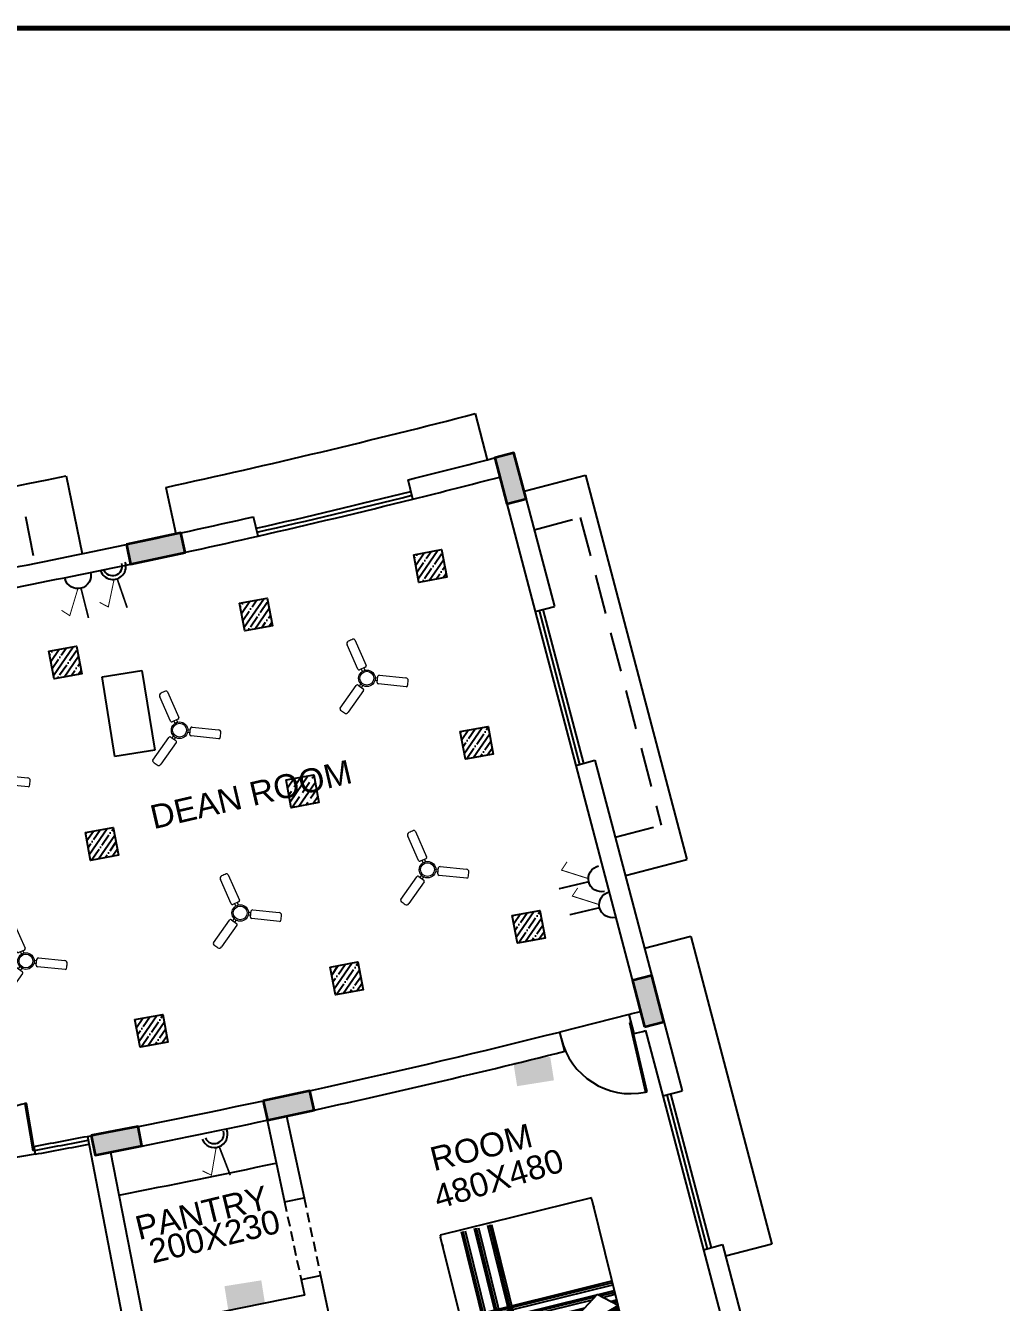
# Model space of a CAD drawing. Header units: inches. Extents: x -221585 to 401252, y -284294 to 332380.
# Drawn here: x 147047 to 148275, y 54510 to 56117 of the extents above; entities that cross this region are included whole.
import ezdxf

# ---------------------------------------------------------------- set-up
doc = ezdxf.new("R2010")
doc.units = ezdxf.units.IN
doc.header["$MEASUREMENT"] = 0
doc.linetypes.add('HIDDEN', pattern=[0.375, 0.25, -0.125])
doc.linetypes.add('HIDDEN2', pattern=[0.1875, 0.125, -0.0625])
for name, color, linetype in [('A-FUR', 252, 'Continuous'), ('E-LIGHT', 7, 'Continuous'), ('Power', 7, 'Continuous'), ('UPS', 7, 'Continuous')]:
    doc.layers.add(name, color=color, linetype=linetype)
for name, color, linetype, lineweight in [('ceilingfan', 1, 'Continuous', 15), ('column fa 25', 3, 'Continuous', 35), ('text', 72, 'HIDDEN2', 5)]:
    doc.layers.add(name, color=color, linetype=linetype, lineweight=lineweight)
doc.styles.add('DIM', font='arial.ttf')

# ---------------------------------------------------------------- blocks, each defined once
blk = doc.blocks.new('RYTRTRTRTRT')
at = {"color": 1}
for p, q in [((42.51784281896418, 61.1534602869689), (42.51784281896418, 61.75346028696891)), ((42.51784281896418, 61.75346028696891), (42.53784281896421, 61.75346028696891)), ((42.53784281896421, 61.75346028696891), (42.53784281896421, 61.1534602869689)), ((43.71784281896418, 61.75346028696891), (43.6978428189642, 61.75346028696891)), ((43.6978428189642, 61.75346028696891), (43.6978428189642, 61.1534602869689)), ((43.71784281896418, 61.1534602869689), (43.71784281896418, 61.75346028696891)), ((42.51784281896418, 61.1534602869689), (42.53784281896421, 61.1534602869689)), ((42.51784281896418, 61.10346028696891), (43.11784281896421, 61.10346028696891)), ((43.71784281896418, 61.10346028696891), (43.11784281896421, 61.10346028696891)), ((43.71784281896418, 61.1534602869689), (43.6978428189642, 61.1534602869689))]:
    blk.add_line(p, q, dxfattribs=at)
for centre, start, end in [((42.5278428189642, 61.16337695363558), 359.037068388323, 90.00000000000027), ((43.70784281896417, 61.16337695363558), 90, 180.9629316116769)]:
    blk.add_arc(centre, 0.5900833333333324, start, end, dxfattribs=at)
blk = doc.blocks.new('GA')
at = {"color": 1, "ltscale": 10}
for p, q in [((379732.06944426, 13643.77598030166), (379730.06944426, 13643.77598030166)), ((379730.06944426, 13643.77598030166), (379730.06944426, 13553.77598030166)), ((379732.06944426, 13553.77598030166), (379732.06944426, 13643.77598030166)), ((379730.06944426, 13553.77598030166), (379732.06944426, 13553.77598030166))]:
    blk.add_line(p, q, dxfattribs=at)
blk.add_arc((379730.06944426, 13553.77598030166), 90, 0, 88.72665563859242, dxfattribs=at)
blk = doc.blocks.new('SH')
at = {"color": 1, "ltscale": 10}
blk.add_line((379669.2175580565, 13678.64560491456), (379759.1954507332, 13680.7284103059), dxfattribs=at)
at = {"color": 1}
blk.add_blockref('GA', (-61.02074654633179, 134.8682173910201), dxfattribs=at)
blk = doc.blocks.new('A$C17E836C2')
for p, q in [((2.525000054928018, 2.074999972867189), (0.5250000549280172, 2.074999972867189)), ((0.5250000549280172, 2.074999972867189), (0.5250000549280172, 2.049999972867189)), ((0.5250000549280172, 0.0499999728671892), (0.5250000549280172, 2.049999972867189)), ((0.8000000549280175, 0.8177419083510606), (0.8000000549280175, 2.04999997286719)), ((0.8250000549280168, 0.8016128760929959), (0.8250000549280168, 2.04999997286719)), ((0.8500000549280173, 2.04999997286719), (0.8500000549280173, 0.7854838438349319)), ((0.9750000549280172, 0.7048386825446089), (0.9750000549280172, 2.049999972867189)), ((1.000000054928017, 0.6887096502865448), (1.000000054928017, 2.049999972867189)), ((1.025000054928018, 2.049999972867189), (1.025000054928018, 0.6725806180284799)), ((1.150000054928017, 0.591935456738158), (1.150000054928017, 2.049999972867189)), ((1.175000054928015, 0.5758064244800929), (1.175000054928015, 2.049999972867189)), ((1.200000054928015, 2.049999972867189), (1.200000054928015, 0.559677392222028)), ((2.525000054928018, 2.049999972867189), (2.525000054928018, 2.074999972867189)), ((2.525000054928018, 2.049999972867189), (2.525000054928018, 0.0499999728671892)), ((2.525000054928018, 1.974999972867188), (2.525000054928018, 1.949999972867189)), ((0.5250000549280172, 1.949999972867189), (0.5250000549280172, 1.924999972867189)), ((0.5250000549280172, 0.9749999728671896), (2.525000054928018, 0.9749999728671896)), ((2.525000054928018, 0.9499999728671896), (0.5250000549280172, 0.9499999728671896)), ((0.5250000549280172, 0.9249999728671898), (2.525000054928018, 0.9249999728671898)), ((0.5250000549280172, 0.8499999728671896), (2.525000054928018, 0.8499999728671896)), ((0.5250000549280172, 0.6499999728671897), (0.7500000549280168, 0.8499999728671896)), ((0.7218750549280168, 0.8249999728671895), (0.5250000549280172, 0.8249999728671895)), ((0.7500000549280168, 0.8499999728671896), (1.525000054928015, 0.3499999728671899)), ((2.261250054928018, 0.8249999728671895), (0.7887500549280171, 0.8249999728671895)), ((2.300000054928016, 0.8499999728671896), (1.525000054928018, 0.3499999728671899)), ((2.525000054928018, 0.6499999728671897), (2.300000054928016, 0.8499999728671896)), ((2.525000054928018, 0.8249999728671895), (2.328125054928016, 0.8249999728671895)), ((0.5250000549280172, 0.79999997286719), (0.6937500549280174, 0.79999997286719)), ((0.5250000549280172, 0.79999997286719), (0.6937500549280174, 0.79999997286719)), ((0.5250000549280172, 0.7249999728671899), (0.6093750549280177, 0.7249999728671899)), ((0.5812500549280176, 0.6999999728671904), (0.5250000549280172, 0.6999999728671896)), ((0.5250000549280172, 0.67499997286719), (0.5531250549280174, 0.67499997286719)), ((0.7995934266313185, 0.5676219613561992), (0.9628099179980758, 0.7127032870155398)), ((0.8243518453914511, 0.5601944357281595), (0.9819976925371792, 0.7003240776354736)), ((0.8275000549280163, 0.79999997286719), (2.222500054928016, 0.79999997286719)), ((0.8275000549280163, 0.79999997286719), (2.222500054928016, 0.79999997286719)), ((0.8491102641515855, 0.5527669101001198), (1.001185467076282, 0.6879448682554063)), ((0.9437500549280172, 0.7249999728671899), (2.106250054928015, 0.7249999728671899)), ((2.067500054928015, 0.6999999728671896), (0.9825000549280168, 0.6999999728671896)), ((1.021250054928017, 0.67499997286719), (2.028750054928018, 0.67499997286719)), ((2.356250054928016, 0.79999997286719), (2.525000054928018, 0.79999997286719)), ((2.356250054928016, 0.79999997286719), (2.525000054928018, 0.79999997286719)), ((2.440625054928016, 0.7249999728671899), (2.525000054928018, 0.7249999728671899)), ((2.525000054928018, 0.6999999728671896), (2.468750054928015, 0.6999999728671896)), ((2.496875054928016, 0.67499997286719), (2.525000054928018, 0.67499997286719)), ((1.525000054928018, 0.3499999728671899), (0.5250000549280172, 0.6499999728671897)), ((0.5250000549280172, 0.6249999728671904), (0.6083333882613502, 0.6249999728671904)), ((0.5250000549280172, 0.5999999728671899), (0.6916667215946842, 0.5999999728671899)), ((0.5250000549280172, 0.5749999728671896), (0.7750000549280172, 0.5749999728671896)), ((0.5250000549280172, 0.54999997286719), (0.85833338826135, 0.54999997286719)), ((0.5250000549280172, 0.5249999728671897), (0.941666721594684, 0.5249999728671897)), ((0.5250000549280172, 0.4999999728671904), (1.025000054928017, 0.4999999728671904)), ((0.5500000549280168, 0.6424999728671894), (0.5500000549280168, 0.3499999728671899)), ((0.5750000549280171, 0.6349999728671899), (0.5750000549280171, 0.3499999728671899)), ((0.6000000549280174, 0.62749997286719), (0.6000000549280174, 0.3499999728671899)), ((0.6250000549280177, 0.6199999728671896), (0.6250000549280177, 0.3499999728671899)), ((0.6500000549280172, 0.6124999728671892), (0.6500000549280172, 0.3499999728671899)), ((0.6750000549280168, 0.6049999728671898), (0.6750000549280168, 0.3499999728671899)), ((0.7000000549280171, 0.5974999728671895), (0.7000000549280171, 0.3499999728671899)), ((0.7250000549280174, 0.5899999728671901), (0.7250000549280174, 0.3499999728671899)), ((0.7500000549280168, 0.5824999728671898), (0.7500000549280168, 0.3499999728671899)), ((0.7750000549280172, 0.5749999728671896), (0.7750000549280172, 0.3499999728671899)), ((0.8000000549280166, 0.5674999728671895), (0.8000000549280166, 0.3499999728671899)), ((0.8250000549280168, 0.5599999728671899), (0.8250000549280168, 0.3499999728671899)), ((0.8500000549280173, 0.5524999728671895), (0.8500000549280173, 0.3499999728671899)), ((0.8750000549280175, 0.5449999728671902), (0.8750000549280175, 0.3499999728671899)), ((0.9000000549280169, 0.5374999728671899), (0.9000000549280169, 0.3499999728671899)), ((0.9250000549280166, 0.5299999728671896), (0.9250000549280166, 0.3499999728671899)), ((0.9500000549280168, 0.5224999728671893), (0.9500000549280168, 0.3499999728671899)), ((0.972902357952254, 0.5156292819599191), (1.0971243397718, 0.6260488213550719)), ((0.9750000549280172, 0.5149999728671899), (0.9750000549280172, 0.3499999728671899)), ((0.9976607767123876, 0.5082017563318786), (1.116312114310904, 0.6136696119750047)), ((1.000000054928017, 0.5074999728671897), (1.000000054928017, 0.3499999728671899)), ((1.022419195472521, 0.500774230703839), (1.135499888850008, 0.6012904025949384)), ((1.025000054928017, 0.4999999728671904), (1.025000054928017, 0.3499999728671899)), ((1.050000054928015, 0.4924999728671901), (1.050000054928015, 0.3499999728671899)), ((1.146211289273189, 0.4636366025636384), (1.231438761545526, 0.5393943556946043)), ((1.170969708033323, 0.4562090769355979), (1.250626536084629, 0.527015146314537)), ((1.195728126793456, 0.4487815513075583), (1.269814310623732, 0.5146359369344699)), ((1.525000054928018, 0.3499999728671899), (2.525000054928018, 0.6499999728671897)), ((2.000000054928016, 0.4924999728671901), (2.000000054928016, 0.3499999728671899)), ((2.525000054928018, 0.4999999728671904), (2.025000054928018, 0.4999999728671904)), ((2.025000054928018, 0.4999999728671904), (2.025000054928018, 0.3499999728671899)), ((2.050000054928015, 0.5074999728671897), (2.050000054928015, 0.3499999728671899)), ((2.075000054928015, 0.5149999728671899), (2.075000054928015, 0.3499999728671899)), ((2.100000054928016, 0.5224999728671893), (2.100000054928016, 0.3499999728671899)), ((2.525000054928018, 0.5249999728671897), (2.10833338826135, 0.5249999728671897)), ((2.125000054928016, 0.5299999728671896), (2.125000054928016, 0.3499999728671899)), ((2.150000054928018, 0.5374999728671899), (2.150000054928018, 0.3499999728671899)), ((2.175000054928015, 0.5449999728671902), (2.175000054928015, 0.3499999728671899)), ((2.525000054928018, 0.54999997286719), (2.191666721594684, 0.54999997286719)), ((2.200000054928016, 0.5524999728671895), (2.200000054928016, 0.3499999728671899)), ((2.225000054928016, 0.5599999728671899), (2.225000054928016, 0.3499999728671899)), ((2.250000054928016, 0.5674999728671895), (2.250000054928016, 0.3499999728671899)), ((2.525000054928018, 0.5749999728671896), (2.275000054928018, 0.5749999728671896)), ((2.275000054928018, 0.5749999728671896), (2.275000054928018, 0.3499999728671899)), ((2.300000054928016, 0.5824999728671898), (2.300000054928016, 0.3499999728671899)), ((2.325000054928016, 0.5899999728671901), (2.325000054928016, 0.3499999728671899)), ((2.350000054928016, 0.5974999728671895), (2.350000054928016, 0.3499999728671899)), ((2.525000054928018, 0.5999999728671899), (2.35833338826135, 0.5999999728671899)), ((2.375000054928016, 0.6049999728671898), (2.375000054928016, 0.3499999728671899)), ((2.400000054928018, 0.6124999728671892), (2.400000054928018, 0.3499999728671899)), ((2.425000054928016, 0.6199999728671896), (2.425000054928016, 0.3499999728671899)), ((2.525000054928018, 0.6249999728671904), (2.441666721594684, 0.6249999728671904)), ((2.450000054928016, 0.62749997286719), (2.450000054928016, 0.3499999728671899)), ((2.475000054928016, 0.6349999728671899), (2.475000054928016, 0.3499999728671899)), ((2.500000054928016, 0.6424999728671894), (2.500000054928016, 0.3499999728671899)), ((0.4700000549280176, 0.3499999728671899), (0.0300000549280171, 0.3499999728671899)), ((0.5250000549280172, 0.47499997286719), (1.10833338826135, 0.47499997286719)), ((0.5250000549280172, 0.4499999728671896), (1.191666721594684, 0.4499999728671896)), ((0.5250000549280172, 0.4249999728671902), (1.275000054928018, 0.4249999728671902)), ((0.5250000549280172, 0.3999999728671897), (1.35833338826135, 0.3999999728671897)), ((0.5250000549280172, 0.3749999728671902), (1.500000054928016, 0.3749999728671902)), ((1.525000054928015, 0.3499999728671899), (0.5250000549280172, 0.3499999728671899)), ((1.075000054928015, 0.4849999728671898), (1.075000054928015, 0.3499999728671899)), ((1.100000054928017, 0.4774999728671895), (1.100000054928017, 0.3499999728671899)), ((1.125000054928017, 0.4699999728671901), (1.125000054928017, 0.3499999728671899)), ((1.150000054928017, 0.4624999728671897), (1.150000054928017, 0.3499999728671899)), ((1.175000054928015, 0.4549999728671903), (1.175000054928015, 0.3499999728671899)), ((1.200000054928015, 0.44749997286719), (1.200000054928015, 0.3499999728671899)), ((1.225000054928017, 0.4399999728671899), (1.225000054928017, 0.3499999728671899)), ((1.250000054928017, 0.4324999728671896), (1.250000054928017, 0.3499999728671899)), ((1.275000054928018, 0.4249999728671902), (1.275000054928018, 0.3499999728671899)), ((1.300000054928015, 0.4174999728671899), (1.300000054928015, 0.3499999728671899)), ((1.325000054928015, 0.4099999728671905), (1.325000054928015, 0.3499999728671899)), ((1.350000054928016, 0.4024999728671901), (1.350000054928016, 0.3499999728671899)), ((1.375000054928017, 0.3949999728671898), (1.375000054928017, 0.3499999728671899)), ((1.400000054928015, 0.3874999728671895), (1.400000054928015, 0.3499999728671899)), ((1.425000054928015, 0.3799999728671901), (1.425000054928015, 0.3499999728671899)), ((1.450000054928015, 0.3724999728671898), (1.450000054928015, 0.3499999728671899)), ((1.49282915191506, 0.3596512437710766), (1.500067605092975, 0.3660854243736678)), ((1.517587570675194, 0.352223718143037), (1.519255379632078, 0.3537062149936005)), ((1.525000054928018, 0.3499999728671899), (2.525000054928018, 0.3499999728671899)), ((1.525000054928018, 0.0499999728671892), (1.525000054928018, 0.3499999728671899)), ((2.525000054928018, 0.3749999728671902), (1.550000054928015, 0.3749999728671902)), ((1.600000054928016, 0.3724999728671898), (1.600000054928016, 0.3499999728671899)), ((1.625000054928016, 0.3799999728671901), (1.625000054928016, 0.3499999728671899)), ((1.650000054928018, 0.3874999728671895), (1.650000054928018, 0.3499999728671899)), ((1.675000054928015, 0.3949999728671898), (1.675000054928015, 0.3499999728671899)), ((2.525000054928018, 0.3999999728671897), (1.691666721594684, 0.3999999728671897)), ((1.700000054928015, 0.4024999728671901), (1.700000054928015, 0.3499999728671899)), ((1.725000054928016, 0.4099999728671905), (1.725000054928016, 0.3499999728671899)), ((1.750000054928016, 0.4174999728671899), (1.750000054928016, 0.3499999728671899)), ((2.525000054928018, 0.4249999728671902), (1.775000054928015, 0.4249999728671902)), ((1.775000054928015, 0.4249999728671902), (1.775000054928018, 0.3499999728671899)), ((1.800000054928015, 0.4324999728671896), (1.800000054928015, 0.3499999728671899)), ((1.825000054928015, 0.4399999728671899), (1.825000054928015, 0.3499999728671899)), ((1.850000054928016, 0.44749997286719), (1.850000054928016, 0.3499999728671899)), ((2.525000054928018, 0.4499999728671896), (1.85833338826135, 0.4499999728671896)), ((1.875000054928016, 0.4549999728671903), (1.875000054928016, 0.3499999728671899)), ((1.900000054928018, 0.4624999728671897), (1.900000054928018, 0.3499999728671899)), ((1.925000054928015, 0.4699999728671901), (1.925000054928015, 0.3499999728671899)), ((2.525000054928018, 0.47499997286719), (1.941666721594684, 0.47499997286719)), ((1.950000054928015, 0.4774999728671895), (1.950000054928015, 0.3499999728671899)), ((1.975000054928016, 0.4849999728671898), (1.975000054928016, 0.3499999728671899)), ((2.580000054928015, 0.3499999728671899), (3.020000054928017, 0.3499999728671899)), ((5.49280177e-08, 0.3199999728671905), (5.49280177e-08, 0.0499999728671892)), ((0.5000000549280177, 0.0499999728671892), (0.5000000549280177, 0.3199999728671905)), ((2.550000054928016, 0.0499999728671892), (2.550000054928016, 0.3199999728671905)), ((3.050000054928016, 0.3199999728671905), (3.050000054928016, 0.0499999728671892)), ((5.49280177e-08, 0.0499999728671892), (0.5000000549280177, 0.0499999728671892)), ((5.49280177e-08, 0.0249999728671897), (3.050000054928016, 0.0249999728671897)), ((5.49280177e-08, -2.71328098e-08), (5.49280177e-08, 0.0249999728671897)), ((2.525000054928018, 0.0499999728671892), (0.5250000549280172, 0.0499999728671892)), ((3.050000054928016, 0.0499999728671892), (2.550000054928016, 0.0499999728671892)), ((3.050000054928016, 0.0249999728671897), (3.050000054928016, -2.71328098e-08)), ((3.050000054928016, -2.71328098e-08), (5.49280177e-08, -2.71328098e-08))]:
    blk.add_line(p, q)
for centre, start, end in [((0.0300000549280171, 0.3199999728671905), 90, 180), ((0.4700000549280176, 0.3199999728671905), 0, 90), ((2.580000054928016, 0.3199999728671905), 90.00000000000004, 180), ((3.020000054928017, 0.3199999728671905), 0, 90)]:
    blk.add_arc(centre, 0.03, start, end)
blk = doc.blocks.new('ddfe')
at = {"layer": 'column fa 25', "ltscale": 10}
h = blk.add_hatch(color=3, dxfattribs=at)
h.set_gradient(color1=(141, 141, 141), color2=(145, 145, 145), one_color=1, tint=0.5699999928474426, name='CYLINDER')
h.paths.add_polyline_path([(177039.0371168449, 119902.3598854549), (177064.0371168449, 119902.3598854549), (177064.0371168449, 119962.3598854549), (177039.0371168449, 119962.3598854549)])
at = {"layer": 'column fa 25', "color": 2, "ltscale": 10}
blk.add_lwpolyline([(177039.0371168449, 119902.3598854549), (177064.0371168449, 119902.3598854549), (177064.0371168449, 119962.3598854549), (177039.0371168449, 119962.3598854549)], close=True, dxfattribs=at)
blk = doc.blocks.new('dd')
at = {"layer": 'column fa 25', "ltscale": 10}
h = blk.add_hatch(color=3, dxfattribs=at)
h.set_gradient(color1=(141, 141, 141), color2=(145, 145, 145), one_color=1, tint=0.5699999928474426, name='CYLINDER')
h.paths.add_polyline_path([(177327.7670854307, 119885.9636786617), (177352.7670854306, 119885.9636786617), (177352.7670854306, 119955.9636786617), (177327.7670854306, 119955.9636786617)])
at = {"layer": 'column fa 25', "color": 1, "ltscale": 10}
blk.add_lwpolyline([(177327.7670854307, 119885.9636786617), (177352.7670854307, 119885.9636786617), (177352.7670854307, 119955.9636786617), (177327.7670854307, 119955.9636786617)], close=True, dxfattribs=at)
blk = doc.blocks.new('Fan')
at = {"color": 6}
for p, q in [((-5.849026260251963, 15.66400337368628), (-5.849026260251963, 48.44635520340265)), ((5.200973739748036, 50.06313663481605), (5.200973739748036, 15.66400337368628)), ((3.500973739748037, 13.96400337368628), (-4.149026260251963, 13.96400337368628)), ((-1.87770297377526, 13.96400337368628), (-1.87770297377526, 10.81553400156918)), ((1.52229702622474, 13.96400337368628), (1.522297026224788, 10.82186680995101)), ((-45.2404408547329, -19.50379770972495), (-15.92297506288175, -1.901457628729635)), ((-10.23497911401192, -11.37506317707501), (-38.20033286315331, -28.16558902513616)), ((-13.59042098638705, -2.48385910557203), (-9.652577637169477, -9.042509100580359)), ((-12.57189563519764, -4.180257539202413), (-9.8780166864319, -2.562840340530685)), ((-10.82174303554538, -7.095213092539459), (-8.122434717673471, -5.47453607591113)), ((10.34429993121928, -7.337524472641705), (7.615734996249515, -5.779334631571107)), ((12.03036460478713, -4.385036383496096), (9.296300392959104, -2.823706094044032)), ((9.363071429136001, -9.05576548115557), (13.15671694466373, -2.412667280578107)), ((39.71391610298798, -28.34576269635517), (9.99628313692481, -11.37504186251227)), ((15.47599332602043, -1.77945557278925), (43.81474874170765, -17.96274673488785))]:
    blk.add_line(p, q, dxfattribs=at)
for centre, radius in [((-0.1589703073786836, 0.761382718568619), 10.2), ((-0.1807006427861353, 0.8705245543218709), 8.5)]:
    blk.add_circle(centre, radius, dxfattribs=at)
for centre, radius, start, end in [((-2.449026260251963, 48.44635520340265), 3.4, 92.73501415570652, 180), ((-0.17770297377526, 0.9005763105471019), 51, 85.72071533121701, 92.73501415570644), ((3.500973739748037, 50.06313663481605), 1.7, 0, 85.72071533121682), ((-4.149026260251963, 15.66400337368628), 1.7, 180, 270), ((3.500973739748037, 15.66400337368628), 1.7, 270, 0), ((-15.04789876305563, -3.358935405398158), 1.7, 30.98079720153926, 120.9807972015393), ((-11.11005541383805, -9.917585400406487), 1.7, 300.9807972015392, 30.98079720153926), ((10.83931547370878, -9.898797817939494), 1.7, 150.2707944250351, 240.2707944250351), ((14.63296098923651, -3.255699617362031), 1.7, 60.27079442503516, 150.2707944250351), ((-44.36536455490677, -20.96127548639348), 1.7, 120.9807972015392, 206.323910404058), ((-0.17770297377526, 0.9005763105471019), 51, 206.323910404057, 213.3255285482934), ((-39.95048546280557, -25.25063347179912), 3.4, 213.3255285482932, 300.9807972015392), ((40.55694843977195, -26.86951865178239), 1.7, 240.270794425035, 325.7165135963652), ((-0.17770297377526, 0.9005763105471019), 51, 325.7165135963653, 332.7215459220115), ((42.12868406813975, -20.91523482403341), 3.4, 332.7215459220112, 60.27079442503499)]:
    blk.add_arc(centre, radius, start, end, dxfattribs=at)
blk = doc.blocks.new('erewrewgregre')
for p, q in [((1543.251344523839, -964.4104493089363), (1543.251344523839, -964.917449308936)), ((1544.265344523839, -964.410449308936), (1543.251344523839, -964.4104493089363)), ((1544.265344523839, -964.917449308936), (1544.265344523839, -964.410449308936)), ((1543.251344523839, -964.917449308936), (1544.265344523839, -964.917449308936))]:
    blk.add_line(p, q)
blk = doc.blocks.new('16A')
at = {"layer": 'E-LIGHT', "color": 1}
for points, const_width in [([(5916857.366714802, -1642747.975338838), (5916860.891650997, -1642951.992928883)], 11.65988794327691), ([(5916882.032295416, -1642953.270097609), (5916975.242443752, -1642791.073573196), (5917020.964289616, -1642838.47335907)], 6.642188769785341)]:
    blk.add_lwpolyline(points, dxfattribs=dict(at, const_width=const_width))
for centre, radius, start, end in [((5916862.402337939, -1643039.429038902), 87.44915957457684, 0.9898356028704102, 180.9898356028704), ((5916863.32023774, -1643042.72878111), 64.56889370226126, 4.272535480229126, 175.7578829961993)]:
    blk.add_arc(centre, radius, start, end, dxfattribs=at)
blk = doc.blocks.new('ups 6A')
at = {"layer": 'E-LIGHT', "color": 4}
for points, const_width in [([(5905666.90733631, -1658491.29132338), (5905670.432272505, -1658287.273733335)], 11.6598879432769), ([(5905691.572916924, -1658285.996564608), (5905784.783065259, -1658448.193089021), (5905830.504911125, -1658400.793303147)], 6.642188769785338)]:
    blk.add_lwpolyline(points, dxfattribs=dict(at, const_width=const_width))
blk.add_arc((5905671.942959446, -1658199.837623316), 87.44915957457678, 179.0101643971296, 359.0101643971296, dxfattribs=at)

msp = doc.modelspace()

# ---------------------------------------------------------------- hatches: boundary and pattern name
at = {"ltscale": 10}
h = msp.add_hatch(dxfattribs=at)
h.set_pattern_fill('ANSI35', color=1, scale=50, angle=10.47613211229645)
h.set_pattern_definition([(55.47613211229646, (27837.25167215559, -151854.1945058317), (-10.29862709311116, 7.084368708433852), []), (55.47613211229646, (27845.94317004177, -151852.587376642), (-10.29862709311116, 7.084368708433852), [15.62499999999999, -3.124999999999997, 0, -3.124999999999997])])
h.paths.add_polyline_path([(147576.9514881618, 55422.56112615814), (147570.496668285, 55457.46936731056), (147535.5884271325, 55451.01454743373), (147542.0432470094, 55416.10630628128)])
h = msp.add_hatch(dxfattribs=at)
h.set_pattern_fill('ANSI35', color=1, scale=50, angle=10.47613211229645)
h.set_pattern_definition([(55.47613211229646, (27618.09260713718, -151915.1564044619), (-10.29862709311116, 7.084368708433852), []), (55.47613211229646, (27626.78410502336, -151913.5492752723), (-10.29862709311116, 7.084368708433852), [15.62499999999999, -3.124999999999998, 0, -3.124999999999998])])
h.paths.add_polyline_path([(147357.7924231434, 55361.59922752789), (147351.3376032666, 55396.50746868031), (147316.4293621141, 55390.05264880348), (147322.884181991, 55355.14440765103)])
h = msp.add_hatch(dxfattribs=at)
h.set_pattern_fill('ANSI35', color=1, scale=50, angle=10.47613211229645)
h.set_pattern_definition([(55.47613211229646, (27378.26873678538, -151975.6357979391), (-10.29862709311116, 7.084368708433852), []), (55.47613211229646, (27386.96023467156, -151974.0286687494), (-10.29862709311116, 7.084368708433852), [15.62499999999999, -3.124999999999998, 0, -3.124999999999998])])
h.paths.add_polyline_path([(147117.9685527916, 55301.11983405075), (147111.5137329148, 55336.02807520317), (147076.6054917623, 55329.57325532634), (147083.0603116392, 55294.66501417389)])
h = msp.add_hatch(dxfattribs=at)
h.set_pattern_fill('ANSI35', color=1, scale=50, angle=10.47613211229645)
h.set_pattern_definition([(55.47613211229646, (28123.42706382833, -152028.4954104065), (-10.29862709311116, 7.084368708433852), []), (55.47613211229646, (28132.11856171451, -152026.8882812168), (-10.29862709311116, 7.084368708433852), [15.62499999999999, -3.124999999999997, 0, -3.124999999999997])])
h.paths.add_polyline_path([(147635.4372759132, 55200.11517913039), (147628.9824560364, 55235.02342028282), (147594.074214884, 55228.56860040598), (147600.5290347608, 55193.66035925355)])
h = msp.add_hatch(dxfattribs=at)
h.set_pattern_fill('ANSI35', color=1, scale=50, angle=10.47613211229645)
h.set_pattern_definition([(55.47613211229646, (27904.26799880992, -152089.4573090367), (-10.29862709311116, 7.084368708433852), []), (55.47613211229646, (27912.9594966961, -152087.8501798471), (-10.29862709311116, 7.084368708433852), [15.62499999999999, -3.124999999999997, 0, -3.124999999999997])])
h.paths.add_polyline_path([(147416.2782108948, 55139.15328050014), (147409.823391018, 55174.06152165257), (147374.9151498656, 55167.60670177573), (147381.3699697424, 55132.69846062329)])
h = msp.add_hatch(dxfattribs=at)
h.set_pattern_fill('ANSI35', color=1, scale=50, angle=10.47613211229645)
h.set_pattern_definition([(55.47613211229646, (27652.00142516831, -152155.6237287495), (-10.29862709311116, 7.084368708433852), []), (55.47613211229646, (27660.69292305448, -152154.0165995599), (-10.29862709311116, 7.084368708433852), [15.62499999999999, -3.124999999999998, 0, -3.124999999999998])])
h.paths.add_polyline_path([(147164.0116372532, 55072.9868607873), (147157.5568173764, 55107.89510193975), (147122.6485762239, 55101.4402820629), (147129.1033961008, 55066.53204091048)])
h = msp.add_hatch(dxfattribs=at)
h.set_pattern_fill('ANSI35', color=1, scale=50, angle=10.47613211229645)
h.set_pattern_definition([(55.47613211229646, (28188.68365386121, -152259.9626901663), (-10.29862709311116, 7.084368708433852), []), (55.47613211229646, (28197.37515174739, -152258.3555609766), (-10.29862709311116, 7.084368708433852), [15.62499999999999, -3.124999999999996, 0, -3.124999999999996])])
h.paths.add_polyline_path([(147700.6938659461, 54968.6478993706), (147694.2390460693, 55003.55614052305), (147659.3308049169, 54997.1013206462), (147665.7856247936, 54962.19307949375)])
h = msp.add_hatch(dxfattribs=at)
h.set_pattern_fill('ANSI35', color=1, scale=50, angle=10.47613211229645)
h.set_pattern_definition([(55.47613211229646, (27959.80064471804, -152324.8102953775), (-10.29862709311116, 7.084368708433852), []), (55.47613211229646, (27968.49214260422, -152323.2031661878), (-10.29862709311116, 7.084368708433852), [15.62499999999999, -3.124999999999997, 0, -3.124999999999997])])
h.paths.add_polyline_path([(147471.8108568029, 54903.8002941594), (147465.3560369261, 54938.70853531185), (147430.4477957737, 54932.25371543501), (147436.9026156505, 54897.34547428256)])
h = msp.add_hatch(dxfattribs=at)
h.set_pattern_fill('ANSI35', color=1, scale=50, angle=10.47613211229645)
h.set_pattern_definition([(55.47613211229646, (27714.25708831348, -152390.7078307221), (-10.29862709311116, 7.084368708433852), []), (55.47613211229646, (27722.94858619966, -152389.1007015324), (-10.29862709311116, 7.084368708433852), [15.62499999999999, -3.124999999999998, 0, -3.124999999999998])])
h.paths.add_polyline_path([(147226.2673003984, 54837.90275881477), (147219.8124805216, 54872.81099996722), (147184.9042393691, 54866.35618009037), (147191.3590592459, 54831.44793893792)])

# ---------------------------------------------------------------- linework, layer by layer
at = {"color": 1, "ltscale": 10}
msp.add_line((147612.8843439643, 55628.4849450133, -0.42108625411155), (147627.9658793743, 55570.4113082324), dxfattribs=at)
at = {"color": 4, "ltscale": 8}
for p, q in [((147661.5575681427, 55579.19669344474, 0.4210862541116874), (147712.5026487865, 55385.75988895172, 0.4210862541116874)), ((147643.7412948952, 55548.68376957439, 0.5524348675406857), (147688.3270364391, 55379.39280423964, 0.4210862541116874)), ((147739.2637141322, 55185.98790547642, 0.4210862541116874), (147820.7493085819, 54876.58976922301, 0.4210862541116874)), ((147763.4393264794, 55192.35499018856, 0.4210862541116874), (147872.940201604, 54776.58374975505, 0.4210862541116874)), ((147827.1051042457, 54852.42433462973, -75.9245503315066), (147848.7645892573, 54770.21666504303, 0.4210862541116874)), ((147899.7012669505, 54576.81176627992, 0.4210862541116874), (147948.0912100463, 54393.0767354641, 0.4210862541116874)), ((147923.876879297, 54583.17885099174, 0.4210862541116874), (148344.109049236, 52987.57104998786, 0.4210862541116874))]:
    msp.add_line(p, q, dxfattribs=at)
at = {"color": 20, "ltscale": 10}
for p, q in [((147098.2764421992, 55550.04570601648, -0.4190653812715197), (147118.3609900573, 55452.08341257033)), ((147674.2960094488, 55530.81247503287), (147751.6579689541, 55551.18714610994, 0.4210862541122656)), ((147751.6579689541, 55551.18714611005, 0.4210862541122656), (147878.9996631866, 55067.67489920207, 0.4210862541056717)), ((147223.7208105368, 55535.66559527846, -0.4207134500392786), (147236.4740005308, 55477.0366251003)), ((147801.637703681, 55047.30022812475), (147878.9996631866, 55067.67489920196, 0.4210862541136298)), ((147883.8448894384, 54970.74885854934, 0.4210862541116874), (147825.8234198095, 54955.46785524156, 0.4210862541116874)), ((147883.8448894384, 54970.74885854934, 0.4210862541116874), (147985.7182448244, 54583.93906102295, 0.4210862541116874)), ((147985.7182448244, 54583.93906102295, 0.4210862541116874), (147927.6967751954, 54568.65805771505, 0.4210862541116874))]:
    msp.add_line(p, q, dxfattribs=at)
at = {"color": 4, "ltscale": 10}
for p, q in [((147534.3212591042, 55520.80586136377), (147528.2843038472, 55545.06601740664)), ((147339.675504609, 55474.40962550521), (147334.1197026482, 55498.78447041905)), ((147688.3270364391, 55379.39280423959, 0.4210862541116874), (147712.5026487865, 55385.75988895172, 0.4210862541111438)), ((147739.2637141322, 55185.98790547642, 0.4210862541116874), (147763.4393264794, 55192.35499018856, 0.4210862541116874)), ((147812.5753380856, 54848.64171684382, -75.9245503315066), (147806.2632239785, 54872.83176561265)), ((147725.3749233123, 54826.40573619725), (147719.0520579536, 54850.59428648985)), ((147848.7645892575, 54770.21666504318, 0.4210862541116874), (147872.9402016043, 54776.58374975502, 0.4210862541116874)), ((147351.1016886249, 54739.64363619732), (147372.9929081589, 54636.96611218393)), ((147375.5574267945, 54744.8761328439), (147397.481936653, 54641.99817744346)), ((147124.9986612218, 54719.3912766049), (147231.5937660015, 54169.63913126584)), ((147154.3038701012, 54699.58899710246), (147197.1328649661, 54478.70332080137)), ((147372.9929081587, 54636.96611218393), (147397.481936653, 54641.99817744346)), ((147899.7012669505, 54576.81176627992, 0.4210862541116874), (147923.876879297, 54583.17885099171, 0.4210862541116874)), ((147393.8455081081, 54539.16007975524), (147418.3344450886, 54544.19257433803, 0.002096216544461645)), ((147418.3344450887, 54544.19257433806), (147459.9978826462, 54348.77638955764)), ((147393.8455081081, 54539.16007975524), (147398.0160280979, 54519.59887326945)), ((147398.1064184926, 54519.61727483716), (147295.1271637503, 54498.65288215346))]:
    msp.add_line(p, q, dxfattribs=at)
at = {"color": 20, "linetype": 'HIDDEN', "ltscale": 200}
for p, q in [((147047.2611660061, 55498.93904519739, -0.4207511637557927), (147058.9575165523, 55440.0901252082, -0.06010909702849313)), ((147686.9006304031, 55482.46125034205), (147744.9221000332, 55497.74225365027, 0.3158146905907462)), ((147744.9221000333, 55497.74225365027, 0.3158146905908226), (147846.795455419, 55110.93245612385, 0.3158146905900712)), ((147788.773985789, 55095.65145281565), (147846.795455419, 55110.93245612376, 0.3158146905901627))]:
    msp.add_line(p, q, dxfattribs=at)
at = {"color": 5, "ltscale": 8}
for p, q in [((147688.327036439, 55379.39280423964, 0.4210862541116874), (147739.2637141321, 55185.98790547642, 0.4210862541116874)), ((147693.1621589081, 55380.66622118198, 0.4210862541116874), (147744.0988366012, 55187.26132241875, 0.4210862541116874)), ((147697.9972813772, 55381.93963812425, 0.4210862541116874), (147748.9339590702, 55188.53473936114, 0.4210862541116874))]:
    msp.add_line(p, q, dxfattribs=at)
at = {"color": 5, "ltscale": 10}
for p, q in [((147848.7645892575, 54770.21666504315, 0.4210862541116874), (147899.7012669502, 54576.81176627983, 0.4210862541116874)), ((147853.5997117266, 54771.49008198545, 0.4210862541116874), (147904.5363894193, 54578.08518322214, 0.4210862541116874)), ((147858.4348341957, 54772.76349892776, 0.4210862541116874), (147909.3715118883, 54579.35860016447, 0.4210862541116874)), ((147057.6409127979, 54706.72387420415, -0.0003636085385553638), (147059.2261540563, 54696.84920693625, -0.0003636085385553638))]:
    msp.add_line(p, q, dxfattribs=at)
at = {"color": 2, "linetype": 'HIDDEN2', "ltscale": 100}
for p, q in [((147397.4836193447, 54641.99028511945), (147418.3344450886, 54544.19257433803, 0.002096216544461645)), ((147372.9946823642, 54636.95779053654), (147393.8455081081, 54539.16007975524, 0.002096216544461645))]:
    msp.add_line(p, q, dxfattribs=at)
at = {"color": 6, "const_width": 6.3}
msp.add_lwpolyline([(149795.2390053722, 50312.20288769659), (141179.8956969767, 50312.20288769659), (141179.8956969767, 56113.39187418242), (149795.2390053722, 56113.39187418242)], close=True, dxfattribs=at)
at = {"color": 1, "ltscale": 10}
for points, elevation in [([(147535.5884271325, 55451.01454743373), (147570.496668285, 55457.46936731056), (147576.9514881618, 55422.56112615814), (147542.0432470094, 55416.10630628128)], 0.03952634045871082), ([(147316.4293621141, 55390.05264880348), (147351.3376032666, 55396.50746868031), (147357.7924231434, 55361.59922752789), (147322.884181991, 55355.14440765103)], 0.03952634045871082), ([(147076.6054917623, 55329.57325532634), (147111.5137329148, 55336.02807520317), (147117.9685527916, 55301.11983405075), (147083.0603116392, 55294.66501417389)], 0.01976317022938975), ([(147184.9042393691, 54866.35618009037), (147219.8124805216, 54872.81099996722), (147226.2673003984, 54837.90275881477), (147191.3590592459, 54831.44793893792)], -0.01976317022788814)]:
    msp.add_lwpolyline(points, close=True, dxfattribs=dict(at, elevation=elevation))
for points in [[(147594.074214884, 55228.56860040598), (147628.9824560364, 55235.02342028282), (147635.4372759132, 55200.11517913039), (147600.5290347608, 55193.66035925355)], [(147374.9151498656, 55167.60670177573), (147409.823391018, 55174.06152165257), (147416.2782108948, 55139.15328050014), (147381.3699697424, 55132.69846062329)], [(147122.6485762239, 55101.4402820629), (147157.5568173764, 55107.89510193975), (147164.0116372532, 55072.9868607873), (147129.1033961008, 55066.53204091048)], [(147659.3308049169, 54997.1013206462), (147694.2390460693, 55003.55614052305), (147700.6938659461, 54968.6478993706), (147665.7856247936, 54962.19307949375)], [(147430.4477957737, 54932.25371543501), (147465.3560369261, 54938.70853531185), (147471.8108568029, 54903.8002941594), (147436.9026156505, 54897.34547428256)]]:
    msp.add_lwpolyline(points, close=True, dxfattribs=at)
at = {"color": 20, "ltscale": 10}
for centre, radius, start, end in [((145092.1313793975, 65335.00938693527, -0.42108625411155), 10028.5, 282.2720164353295, 284.5579408504976), ((145092.1313793858, 65335.00938693836), 9988.5, 272.6704846629513, 281.5864046641768)]:
    msp.add_arc(centre, radius, start, end, dxfattribs=at)
at = {"color": 4, "ltscale": 10}
for centre, radius, start, end in [((145092.1313793858, 65335.00938693836), 10088.5, 283.9738019583918, 284.7551354826043), ((145092.1313793004, 65335.00938728565), 10113.50000035763, 283.9738019583918, 284.6135031688726), ((145092.1313793858, 65335.00938693836), 10088.5, 280.9587692825828, 282.8401676092968), ((145092.1313793858, 65335.00938693836), 10113.5, 280.9587691704714, 282.8401676092968), ((145473.4107665364, 63868.07720434503), 9292.827400271071, 284.538941958447, 284.6312141046814), ((145071.703009809, 65411.90522750915), 10888.06176507865, 284.5457014573821, 284.6244546031922), ((145089.1387652902, 65347.70144029584), 10821.53882086458, 280.8436936824144, 284.0662712444414), ((146201.3350294815, 61067.52435160064, -75.9245503315066), 6424.219529012866, 284.5252810179292, 284.659188246117), ((145082.7089424811, 65373.99950285151), 10873.61107391926, 282.1729646288089, 284.0654590408095), ((145092.1313793858, 65335.00938693836), 10833.5, 280.9732954312194, 282.0354663200667)]:
    msp.add_arc(centre, radius, start, end, dxfattribs=at)
at = {"color": 5, "ltscale": 10}
for centre, radius, start, end in [((145092.1313793858, 65335.00938693836), 10103.5, 282.8401676092968, 283.9738019583918), ((145092.1313793858, 65335.00938693836), 10108.5, 282.8401676092968, 283.9738019583918), ((145092.1313793858, 65335.00938693836), 10108.5, 282.8401676092968, 283.9738019583918), ((145092.1313793858, 65335.00938693836), 10113.5, 282.8401676092968, 283.9738019583918), ((144864.2279258653, 66555.79898233048), 12050.37890250778, 280.4870361824334, 280.8133351581621), ((145092.1313791263, 65335.00938833767), 10813.50000142317, 280.4769804622833, 280.8408317742112), ((145092.1313795123, 65335.00938627892), 10818.49999932858, 280.4769804351569, 280.8408929944552)]:
    msp.add_arc(centre, radius, start, end, dxfattribs=at)
at = {"color": 253, "ltscale": 10}
msp.add_arc((145092.1313793858, 65335.00938693836), 10888.5, 280.9732954312194, 282.0315959835089, dxfattribs=at)
at = {"color": 3, "ltscale": 10}
for points in [[(147711.8293239815, 54789.85695298899), (147665.5018096504, 54782.49977714658), (147707.1186400362, 54819.51973156816), (147660.7911257051, 54812.16255572572)], [(147348.4795234243, 54508.61970755271, -0.4383880367978559), (147302.1520090932, 54501.26253171029, -0.4383880367978559), (147343.768839479, 54538.28248613187, -0.4383880367978559), (147297.4413251479, 54530.92531028944, -0.4383880367978559)]]:
    msp.add_solid(points, dxfattribs=at)

# ---------------------------------------------------------------- block references
at = {"color": 4, "extrusion": (0, 0, -1), "xscale": 100.0000000000058, "yscale": 100.0000000000058, "zscale": -100, "rotation": 260.86637250668}
msp.add_blockref('erewrewgregre', (-27428.05857161235, 192356.9884331514, -0.0154767592004664), dxfattribs=at)
at = {"color": 1, "rotation": 192.9786211659699}
msp.add_blockref('SH', (514704.3731662915, 153470.9911214007), dxfattribs=at)
at = {"color": 4, "xscale": 99.99999999999504, "yscale": 99.99999999999504, "zscale": 99.99999999999504, "rotation": 9.649310448246581}
msp.add_blockref('RYTRTRTRTRT', (143773.6390750128, 47940.19068123997, -0.0003636085385553638), dxfattribs=at)
at = {"layer": 'A-FUR', "xscale": 98.00000000056751, "yscale": 98.00000000056751, "zscale": 98.00000000056751, "rotation": 13.87706158374537}
msp.add_blockref('A$C17E836C2', (147567.4882598299, 54385.36235018584, 0.8421725082233061), dxfattribs=at)
at = {"layer": 'ceilingfan', "xscale": 1.02030405060046, "yscale": 1.02030405060046, "zscale": 1.02030405060046, "rotation": 23.8991157297799}
for p in [(147477.06977918, 55294.87209664296, 0.01976317023007187), (147241.4875220442, 55229.50795774569, 0.01976317023007187), (147001.6636516924, 55169.02856426855), (147553.3569467625, 55054.15354832484, 0.01976317023007187), (147317.7794679784, 54999.68343257707, 0.01976317023007187), (147048.2677033512, 54939.20403909993)]:
    msp.add_blockref('Fan', p, dxfattribs=at)
at = {"layer": 'column fa 25', "color": 3, "extrusion": (-0.002535115944352898, 0.01958165188282752, 0.9998050470450169), "rotation": 187.3767011727189}
for p in [(6620.938830409256, 105549.6188024549, 713.9933126532046), (6533.617656069118, 106223.0648831628, 661.4852819325715)]:
    msp.add_blockref('ddfe', p, dxfattribs=at)
at = {"layer": 'column fa 25', "color": 3, "rotation": 282.109174244483}
msp.add_blockref('dd', (-7243.200922169723, 203696.7702507648, 9.458768182826417e-07), dxfattribs=at)
at = {"layer": 'column fa 25', "color": 3, "extrusion": (-0.003825191139097719, 0.01747264164238011, 0.9998400245573221), "rotation": 89.9999999724264}
msp.add_blockref('ddfe', (-35746.72925143545, -199021.1121216544, 393.2443165297746), dxfattribs=at)
at = {"layer": 'column fa 25', "color": 3, "extrusion": (-0.003449131796053015, 0.01755074878926296, 0.9998400245573238), "rotation": 90.00000000008723}
msp.add_blockref('ddfe', (-35018.03778593518, -202356.5255775657, 452.9125876407411), dxfattribs=at)
at = {"layer": 'Power'}
for p, xscale, yscale, zscale, rotation in [((1304107.545638482, 106477.7488277557), 0.1885885860805314, 0.1885885860805314, 0.1885885860805314, 198.045406534546), ((1301570.39693908, 148340.6996135564, 0.4210862541115737), 0.1885885860805313, 0.1885885860805313, 0.1885885860805313, 200.1561660332735)]:
    msp.add_blockref('16A', p, dxfattribs=dict(at, xscale=xscale, yscale=yscale, zscale=zscale, rotation=rotation))
at = {"layer": 'UPS', "color": 3, "xscale": -0.1887460698150345, "yscale": 0.1887460698150343, "zscale": 0.1887460698150344}
for p, rotation in [((1161527.094398667, 613469.7501702026), 13.13214812066096), ((691216.2273179338, -967266.7635096264), 282.3107048128291), ((691229.7612117081, -967299.4328457855), 282.3107048128291)]:
    msp.add_blockref('ups 6A', p, dxfattribs=dict(at, rotation=rotation))

# ---------------------------------------------------------------- texts
at = {"layer": 'text', "lineweight": -2, "ltscale": 2, "char_height": 30, "attachment_point": 7, "style": 'DIM'}
for s, insert, width, rotation in [('{\\C3;DEAN ROOM}', (147208.4945217345, 55105.17154259424, -0.42108625411155), 720.441937399322, 13.138770620571583), ('{\\C3; ROOM}', (147549.5130379414, 54672.26908643456, -0.42108625411155), 720.441937399322, 13.97662630063341), ('{\\C3;480X480}', (147566.2780677683, 54627.14350211376, -0.42108625411155), 355.2196794299279, 16.85465359165979), ('{\\C3;PANTRY}', (147189.7380414491, 54588.77106625965, -0.42108625411155), 355.2196794299279, 13.627141931390303), ('{\\C3;200X230}', (147206.9047409132, 54558.92036900803, -0.42108625411155), 355.2196794299279, 13.627141931390303)]:
    msp.add_mtext(s, dxfattribs=dict(at, insert=insert, width=width, rotation=rotation))

doc.saveas('drawing.dxf')
